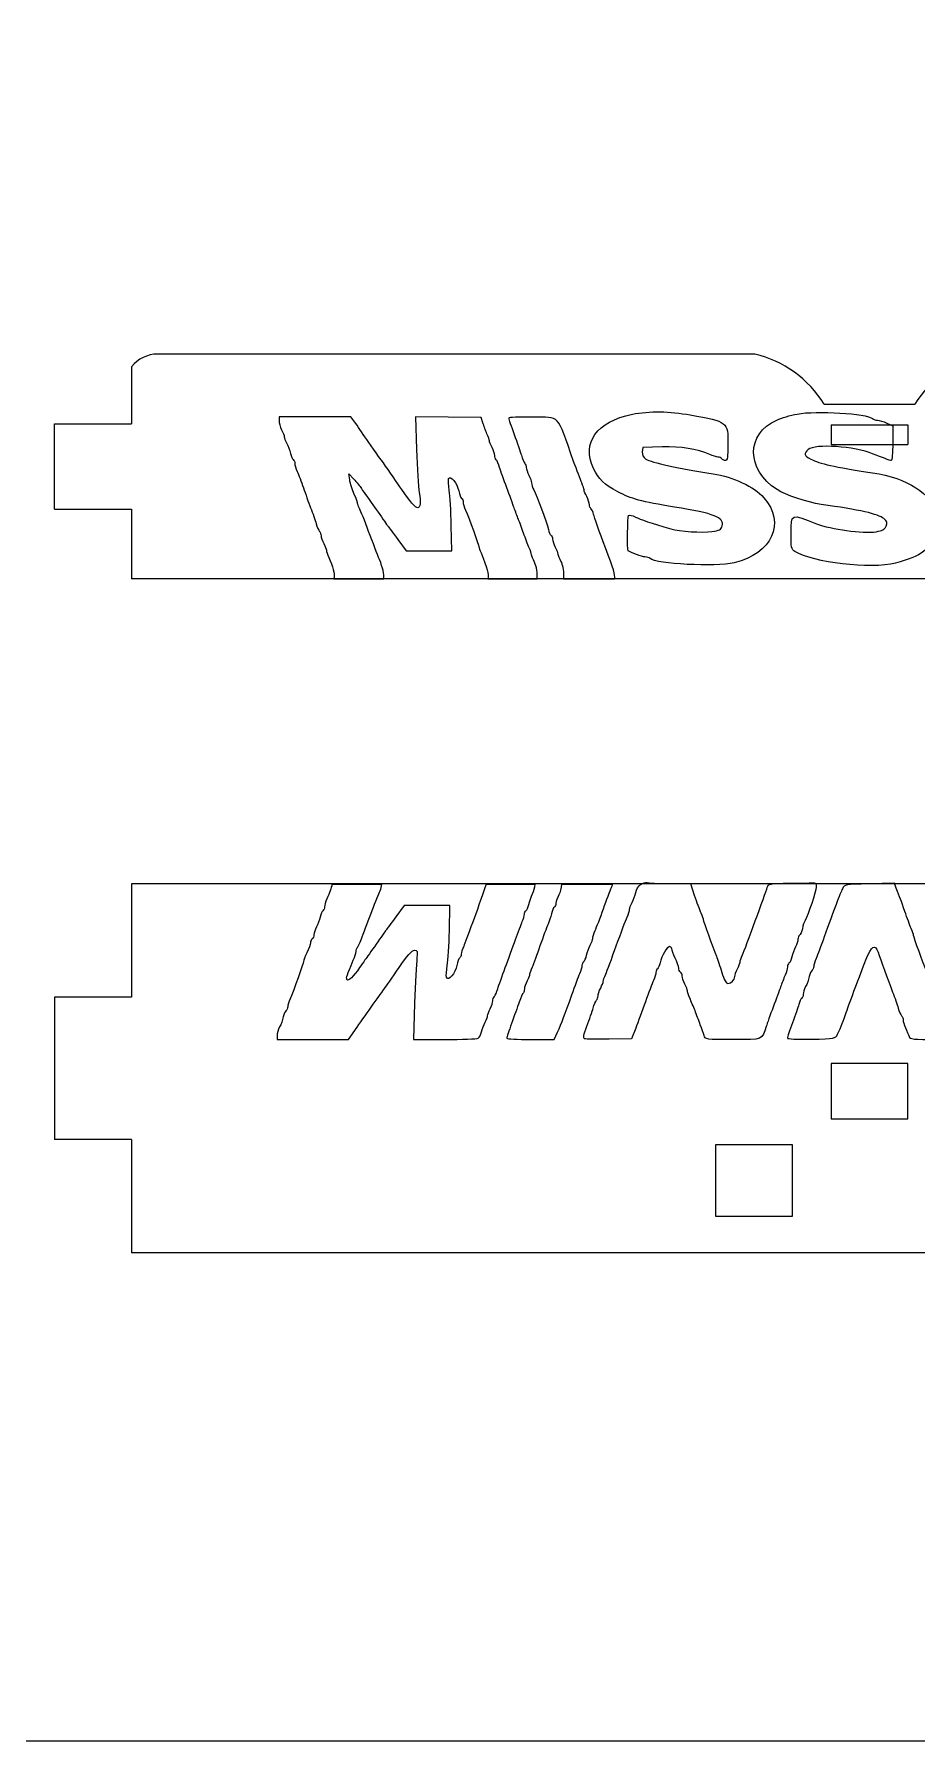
# Model space of a CAD drawing. Header units: centimetres. Extents: x 56783 to 57745, y 15612 to 15912.
# Drawn here: x 56903.5 to 56937.9, y 15611.9 to 15678.4 of the extents above; entities that cross this region are included whole.
import ezdxf

# ---------------------------------------------------------------- set-up
doc = ezdxf.new("R2010")
doc.units = ezdxf.units.CM
doc.header["$MEASUREMENT"] = 0
for name, color, linetype in [('Exterior', 7, 'Continuous'), ('Interior', 4, 'Continuous'), ('Publicidades 3', 2, 'Continuous')]:
    doc.layers.add(name, color=color, linetype=linetype)

msp = doc.modelspace()

# ---------------------------------------------------------------- linework, layer by layer
for p, q in [((56931.601, 15665.968), (56908.301, 15665.968)), ((56907.29, 15665.475), (56907.29, 15663.252)), ((56934.306, 15664.013), (56937.85, 15664.013)), ((56904.29, 15663.252), (56907.29, 15663.252)), ((56904.29, 15659.919), (56904.29, 15663.252)), ((56904.29, 15659.919), (56907.29, 15659.919)), ((56907.29, 15659.919), (56907.29, 15657.203)), ((56964.866, 15657.203), (56907.29, 15657.203))]:
    msp.add_line(p, q)
for centre, radius, start, end in [((56908.312, 15664.662), 1.306, 90.48212, 141.48236), ((56930.624, 15661.766), 4.314, 31.39582, 76.90721), ((56941.532, 15661.766), 4.314, 103.09279, 148.60418)]:
    msp.add_arc(centre, radius, start, end)
at = {"layer": 'Exterior'}
for p, q in [((56964.866, 15645.304), (56907.29, 15645.304)), ((56907.29, 15645.304), (56907.29, 15640.885)), ((56904.29, 15640.885), (56904.29, 15635.329)), ((56907.29, 15640.885), (56904.29, 15640.885)), ((56907.29, 15635.329), (56904.29, 15635.329)), ((56907.29, 15635.329), (56907.29, 15630.91)), ((56964.866, 15630.91), (56907.29, 15630.91))]:
    msp.add_line(p, q, dxfattribs=at)
msp.add_lwpolyline([(56783.2, 15611.875), (57283.2, 15611.875), (57283.2, 15911.875), (56783.2, 15911.875)], close=True, dxfattribs=at)
at = {"layer": 'Interior'}
for p, q in [((56934.578, 15663.213), (56937.578, 15663.213)), ((56934.578, 15663.213), (56934.578, 15662.444)), ((56937.578, 15663.213), (56937.578, 15662.444)), ((56934.578, 15662.444), (56937.578, 15662.444))]:
    msp.add_line(p, q, dxfattribs=at)
for points in [[(56934.578, 15636.132), (56937.578, 15636.132), (56937.578, 15638.298), (56934.578, 15638.298)], [(56930.078, 15632.343), (56933.078, 15632.343), (56933.078, 15635.121), (56930.078, 15635.121)]]:
    msp.add_lwpolyline(points, close=True, dxfattribs=at)
at = {"layer": 'Publicidades 3'}
for p, q in [((56915.182, 15657.203), (56917.128, 15657.203)), ((56921.192, 15657.203), (56923.112, 15657.203)), ((56924.139, 15657.203), (56926.131, 15657.203)), ((56915.109, 15645.288), (56917.055, 15645.288)), ((56921.119, 15645.288), (56923.039, 15645.288)), ((56924.066, 15645.288), (56926.058, 15645.288))]:
    msp.add_line(p, q, dxfattribs=at)
for points, knots in [([(56923.112, 15657.203), (56923.134, 15657.427), (56923.101, 15657.669), (56923.011, 15657.849), (56922.949, 15657.972), (56922.894, 15658.102), (56922.894, 15658.143), (56922.894, 15658.177), (56922.853, 15658.3), (56922.799, 15658.416), (56922.751, 15658.539), (56922.655, 15658.792), (56922.587, 15658.977), (56922.518, 15659.169), (56922.429, 15659.415), (56922.381, 15659.524), (56922.34, 15659.641), (56922.265, 15659.839), (56922.217, 15659.969), (56922.169, 15660.099), (56922.039, 15660.455), (56921.93, 15660.756), (56921.814, 15661.057), (56921.69, 15661.412), (56921.649, 15661.542), (56921.615, 15661.672), (56921.554, 15661.809), (56921.519, 15661.843), (56921.485, 15661.884), (56921.458, 15661.96), (56921.458, 15662.014), (56921.458, 15662.076), (56921.41, 15662.213), (56921.355, 15662.322), (56921.301, 15662.425), (56921.253, 15662.548), (56921.253, 15662.582), (56921.253, 15662.623), (56921.212, 15662.746), (56921.157, 15662.862), (56921.102, 15662.986), (56921.034, 15663.177), (56921, 15663.287), (56921, 15663.287), (56920.931, 15663.492), (56920.931, 15663.492), (56920.931, 15663.492), (56919.645, 15663.512), (56919.645, 15663.512), (56919.645, 15663.512), (56918.366, 15663.526), (56918.366, 15663.526), (56918.366, 15663.526), (56918.407, 15662.247), (56918.407, 15662.247), (56918.435, 15661.535), (56918.482, 15660.783), (56918.517, 15660.564), (56918.578, 15660.181), (56918.551, 15659.969), (56918.455, 15659.969), (56918.366, 15659.969), (56918.147, 15660.222), (56917.833, 15660.687), (56917.662, 15660.94), (56917.34, 15661.405), (56917.114, 15661.72), (56916.889, 15662.035), (56916.567, 15662.493), (56916.396, 15662.739), (56916.225, 15662.992), (56916.034, 15663.266), (56915.965, 15663.362), (56915.965, 15663.362), (56915.842, 15663.526), (56915.842, 15663.526), (56915.842, 15663.526), (56913.044, 15663.526), (56913.044, 15663.526), (56913.044, 15663.526), (56913.044, 15663.375), (56913.044, 15663.375)], [0.6792057, 0.6792057, 0.6792057, 0.6792057, 0.686747, 0.686747, 0.686747, 0.6987952, 0.6987952, 0.6987952, 0.7108434, 0.7108434, 0.7108434, 0.7228916, 0.7228916, 0.7228916, 0.7349398, 0.7349398, 0.7349398, 0.746988, 0.746988, 0.746988, 0.7590361, 0.7590361, 0.7590361, 0.7710843, 0.7710843, 0.7710843, 0.7831325, 0.7831325, 0.7831325, 0.7951807, 0.7951807, 0.7951807, 0.8072289, 0.8072289, 0.8072289, 0.8192771, 0.8192771, 0.8192771, 0.8313253, 0.8313253, 0.8313253, 0.8433735, 0.8433735, 0.8433735, 0.8554217, 0.8554217, 0.8554217, 0.8674699, 0.8674699, 0.8674699, 0.8795181, 0.8795181, 0.8795181, 0.8915663, 0.8915663, 0.8915663, 0.9036145, 0.9036145, 0.9036145, 0.9156627, 0.9156627, 0.9156627, 0.9277108, 0.9277108, 0.9277108, 0.939759, 0.939759, 0.939759, 0.9518072, 0.9518072, 0.9518072, 0.9638554, 0.9638554, 0.9638554, 0.9759036, 0.9759036, 0.9759036, 0.9879518, 0.9879518, 0.9879518, 1, 1, 1, 1]), ([(56913.044, 15663.375), (56913.044, 15663.287), (56913.092, 15663.129), (56913.147, 15663.02), (56913.202, 15662.917), (56913.25, 15662.794), (56913.25, 15662.746), (56913.25, 15662.705), (56913.291, 15662.589), (56913.345, 15662.486), (56913.4, 15662.384), (56913.462, 15662.213), (56913.489, 15662.096), (56913.516, 15661.98), (56913.564, 15661.871), (56913.598, 15661.85), (56913.633, 15661.823), (56913.66, 15661.761), (56913.66, 15661.7), (56913.66, 15661.645), (56913.701, 15661.501), (56913.756, 15661.385), (56913.81, 15661.262), (56913.913, 15660.981), (56913.995, 15660.756), (56914.07, 15660.53), (56914.2, 15660.174), (56914.276, 15659.969), (56914.358, 15659.764), (56914.453, 15659.483), (56914.495, 15659.353), (56914.529, 15659.223), (56914.59, 15659.087), (56914.624, 15659.052), (56914.659, 15659.011), (56914.686, 15658.936), (56914.686, 15658.881), (56914.686, 15658.82), (56914.734, 15658.683), (56914.789, 15658.574), (56914.843, 15658.471), (56914.891, 15658.348), (56914.891, 15658.314), (56914.891, 15658.273), (56914.932, 15658.15), (56914.987, 15658.033), (56915.155, 15657.66), (56915.22, 15657.451), (56915.182, 15657.203)], [0, 0, 0, 0, 0.0120482, 0.0120482, 0.0120482, 0.0240964, 0.0240964, 0.0240964, 0.0361446, 0.0361446, 0.0361446, 0.0481928, 0.0481928, 0.0481928, 0.060241, 0.060241, 0.060241, 0.0722892, 0.0722892, 0.0722892, 0.0843373, 0.0843373, 0.0843373, 0.0963855, 0.0963855, 0.0963855, 0.1084337, 0.1084337, 0.1084337, 0.1204819, 0.1204819, 0.1204819, 0.1325301, 0.1325301, 0.1325301, 0.1445783, 0.1445783, 0.1445783, 0.1566265, 0.1566265, 0.1566265, 0.1686747, 0.1686747, 0.1686747, 0.1807229, 0.1807229, 0.1807229, 0.1881178, 0.1881178, 0.1881178, 0.1881178]), ([(56926.131, 15657.203), (56926.167, 15657.364), (56926.099, 15657.558), (56925.774, 15658.416), (56925.548, 15659.025), (56925.343, 15659.606), (56925.316, 15659.716), (56925.295, 15659.819), (56925.247, 15659.921), (56925.213, 15659.942), (56925.179, 15659.962), (56925.152, 15660.031), (56925.152, 15660.092), (56925.152, 15660.154), (56925.104, 15660.297), (56925.049, 15660.407), (56924.994, 15660.509), (56924.946, 15660.632), (56924.946, 15660.667), (56924.946, 15660.708), (56924.905, 15660.831), (56924.851, 15660.947), (56924.803, 15661.07), (56924.659, 15661.446), (56924.536, 15661.782), (56923.859, 15663.69), (56924.044, 15663.485), (56922.935, 15663.512), (56922.402, 15663.519), (56922.005, 15663.505), (56922.005, 15663.464), (56922.005, 15663.464), (56922.005, 15663.464), (56922.005, 15663.464)], [0.7922304, 0.7922304, 0.7922304, 0.7922304, 0.8076923, 0.8076923, 0.8076923, 0.8269231, 0.8269231, 0.8269231, 0.8461538, 0.8461538, 0.8461538, 0.8653846, 0.8653846, 0.8653846, 0.8846154, 0.8846154, 0.8846154, 0.9038462, 0.9038462, 0.9038462, 0.9230769, 0.9230769, 0.9230769, 0.9423077, 0.9423077, 0.9423077, 0.9615385, 0.9615385, 0.9615385, 0.9807692, 0.9807692, 0.9807692, 1, 1, 1, 1]), ([(56922.005, 15663.464), (56922.005, 15663.43), (56922.101, 15663.15), (56922.217, 15662.835), (56922.333, 15662.52), (56922.457, 15662.151), (56922.498, 15662.021), (56922.532, 15661.891), (56922.593, 15661.754), (56922.628, 15661.713), (56922.662, 15661.679), (56922.689, 15661.604), (56922.689, 15661.542), (56922.689, 15661.488), (56922.737, 15661.351), (56922.792, 15661.241), (56922.847, 15661.139), (56922.894, 15661.002), (56922.894, 15660.947), (56922.894, 15660.892), (56922.935, 15660.762), (56922.99, 15660.667), (56923.1, 15660.455), (56923.483, 15659.415), (56923.551, 15659.128), (56923.572, 15659.025), (56923.619, 15658.922), (56923.654, 15658.902), (56923.688, 15658.881), (56923.715, 15658.813), (56923.715, 15658.751), (56923.715, 15658.69), (56923.763, 15658.546), (56923.818, 15658.437), (56923.873, 15658.334), (56923.92, 15658.211), (56923.92, 15658.163), (56923.92, 15658.122), (56923.975, 15657.999), (56924.037, 15657.883), (56924.098, 15657.766), (56924.146, 15657.527), (56924.146, 15657.336), (56924.146, 15657.293), (56924.144, 15657.248), (56924.139, 15657.203)], [0, 0, 0, 0, 0.0192308, 0.0192308, 0.0192308, 0.0384615, 0.0384615, 0.0384615, 0.0576923, 0.0576923, 0.0576923, 0.0769231, 0.0769231, 0.0769231, 0.0961538, 0.0961538, 0.0961538, 0.1153846, 0.1153846, 0.1153846, 0.1346154, 0.1346154, 0.1346154, 0.1538462, 0.1538462, 0.1538462, 0.1730769, 0.1730769, 0.1730769, 0.1923077, 0.1923077, 0.1923077, 0.2115385, 0.2115385, 0.2115385, 0.2307692, 0.2307692, 0.2307692, 0.25, 0.25, 0.25, 0.2692308, 0.2692308, 0.2692308, 0.2734931, 0.2734931, 0.2734931, 0.2734931]), ([(56926.828, 15663.622), (56925.432, 15663.341), (56924.837, 15662.514), (56925.316, 15661.508), (56925.507, 15661.098), (56925.74, 15660.872), (56926.267, 15660.591), (56926.766, 15660.325), (56927.183, 15660.208), (56928.469, 15660.003), (56930.043, 15659.743), (56930.412, 15659.6), (56930.33, 15659.271), (56930.289, 15659.121), (56930.234, 15659.087), (56929.933, 15659.046), (56929.557, 15658.991), (56928.668, 15659.052), (56928.332, 15659.148), (56927.553, 15659.374), (56927.142, 15659.518), (56926.951, 15659.613), (56926.828, 15659.675), (56926.711, 15659.702), (56926.684, 15659.675), (56926.636, 15659.634), (56926.622, 15658.334), (56926.663, 15658.3), (56926.773, 15658.225), (56927.217, 15658.054), (56927.32, 15658.054), (56927.388, 15658.054), (56927.477, 15658.026), (56927.518, 15657.992), (56927.744, 15657.773), (56930.07, 15657.664), (56930.802, 15657.828), (56932.272, 15658.17), (56932.826, 15659.394), (56931.951, 15660.366), (56931.568, 15660.804), (56930.768, 15661.18), (56929.974, 15661.303), (56928.681, 15661.501), (56927.546, 15661.747), (56927.354, 15661.871), (56927.245, 15661.946), (56927.204, 15662.028), (56927.217, 15662.151), (56927.217, 15662.151), (56927.238, 15662.329), (56927.238, 15662.329), (56927.238, 15662.329), (56927.99, 15662.349), (56927.99, 15662.349), (56928.743, 15662.37), (56929.331, 15662.274), (56929.851, 15662.048), (56929.967, 15661.994), (56930.111, 15661.953), (56930.166, 15661.953), (56930.227, 15661.953), (56930.296, 15661.925), (56930.316, 15661.884), (56930.337, 15661.85), (56930.405, 15661.816), (56930.46, 15661.816), (56930.535, 15661.816), (56930.556, 15661.946), (56930.556, 15662.452), (56930.556, 15663.328), (56930.562, 15663.328), (56929.085, 15663.594), (56928.285, 15663.745), (56927.498, 15663.752), (56926.828, 15663.622), (56926.828, 15663.622), (56926.828, 15663.622), (56926.828, 15663.622)], [0, 0, 0, 0, 0.038462, 0.038462, 0.038462, 0.076923, 0.076923, 0.076923, 0.115385, 0.115385, 0.115385, 0.153846, 0.153846, 0.153846, 0.192308, 0.192308, 0.192308, 0.230769, 0.230769, 0.230769, 0.269231, 0.269231, 0.269231, 0.307692, 0.307692, 0.307692, 0.346154, 0.346154, 0.346154, 0.384615, 0.384615, 0.384615, 0.423077, 0.423077, 0.423077, 0.461538, 0.461538, 0.461538, 0.5, 0.5, 0.5, 0.538462, 0.538462, 0.538462, 0.576923, 0.576923, 0.576923, 0.615385, 0.615385, 0.615385, 0.653846, 0.653846, 0.653846, 0.692308, 0.692308, 0.692308, 0.730769, 0.730769, 0.730769, 0.769231, 0.769231, 0.769231, 0.807692, 0.807692, 0.807692, 0.846154, 0.846154, 0.846154, 0.884615, 0.884615, 0.884615, 0.923077, 0.923077, 0.923077, 0.961538, 0.961538, 0.961538, 1, 1, 1, 1]), ([(56933.257, 15663.629), (56932.997, 15663.581), (56932.635, 15663.471), (56932.464, 15663.396), (56931.253, 15662.856), (56931.26, 15661.474), (56932.471, 15660.68), (56932.792, 15660.475), (56933.654, 15660.188), (56934.195, 15660.106), (56935.679, 15659.894), (56936.424, 15659.73), (56936.637, 15659.552), (56936.773, 15659.435), (56936.787, 15659.394), (56936.725, 15659.251), (56936.671, 15659.128), (56936.575, 15659.08), (56936.336, 15659.039), (56935.809, 15658.963), (56934.578, 15659.128), (56934.01, 15659.353), (56933.011, 15659.75), (56933.018, 15659.757), (56933.018, 15658.991), (56933.018, 15658.416), (56933.032, 15658.355), (56933.169, 15658.266), (56933.873, 15657.828), (56936.11, 15657.568), (56937.095, 15657.814), (56938.073, 15658.061), (56938.518, 15658.389), (56938.737, 15659.039), (56938.832, 15659.305), (56938.832, 15659.374), (56938.73, 15659.716), (56938.49, 15660.537), (56937.574, 15661.125), (56936.199, 15661.337), (56934.673, 15661.57), (56934.147, 15661.686), (56933.791, 15661.871), (56933.531, 15662.001), (56933.511, 15662.089), (56933.688, 15662.247), (56933.941, 15662.473), (56935.522, 15662.37), (56936.199, 15662.083), (56936.582, 15661.925), (56936.869, 15661.816), (56936.924, 15661.816), (56936.958, 15661.816), (56936.985, 15662.117), (56936.985, 15662.493), (56936.985, 15662.493), (56936.985, 15663.17), (56936.985, 15663.17), (56936.985, 15663.17), (56936.753, 15663.28), (56936.753, 15663.28), (56936.623, 15663.341), (56936.459, 15663.389), (56936.39, 15663.389), (56936.322, 15663.389), (56936.233, 15663.417), (56936.199, 15663.451), (56935.994, 15663.649), (56933.996, 15663.772), (56933.257, 15663.629), (56933.257, 15663.629), (56933.257, 15663.629), (56933.257, 15663.629)], [0, 0, 0, 0, 0.041667, 0.041667, 0.041667, 0.083333, 0.083333, 0.083333, 0.125, 0.125, 0.125, 0.166667, 0.166667, 0.166667, 0.208333, 0.208333, 0.208333, 0.25, 0.25, 0.25, 0.291667, 0.291667, 0.291667, 0.333333, 0.333333, 0.333333, 0.375, 0.375, 0.375, 0.416667, 0.416667, 0.416667, 0.458333, 0.458333, 0.458333, 0.5, 0.5, 0.5, 0.541667, 0.541667, 0.541667, 0.583333, 0.583333, 0.583333, 0.625, 0.625, 0.625, 0.666667, 0.666667, 0.666667, 0.708333, 0.708333, 0.708333, 0.75, 0.75, 0.75, 0.791667, 0.791667, 0.791667, 0.833333, 0.833333, 0.833333, 0.875, 0.875, 0.875, 0.916667, 0.916667, 0.916667, 0.958333, 0.958333, 0.958333, 1, 1, 1, 1]), ([(56917.128, 15657.203), (56917.146, 15657.396), (56917.095, 15657.622), (56916.964, 15657.951), (56916.889, 15658.143), (56916.697, 15658.635), (56916.54, 15659.046), (56916.389, 15659.463), (56916.232, 15659.853), (56916.191, 15659.914), (56916.157, 15659.983), (56916.122, 15660.072), (56916.122, 15660.106), (56916.122, 15660.147), (56916.061, 15660.325), (56915.979, 15660.496), (56915.904, 15660.667), (56915.822, 15660.92), (56915.801, 15661.057), (56915.801, 15661.057), (56915.767, 15661.303), (56915.767, 15661.303), (56915.767, 15661.303), (56915.958, 15661.091), (56915.958, 15661.091), (56916.068, 15660.975), (56916.205, 15660.81), (56916.259, 15660.721), (56916.259, 15660.721), (56916.259, 15660.721), (56916.259, 15660.721)], [0.7894063, 0.7894063, 0.7894063, 0.7894063, 0.8043478, 0.8043478, 0.8043478, 0.826087, 0.826087, 0.826087, 0.8478261, 0.8478261, 0.8478261, 0.8695652, 0.8695652, 0.8695652, 0.8913043, 0.8913043, 0.8913043, 0.9130435, 0.9130435, 0.9130435, 0.9347826, 0.9347826, 0.9347826, 0.9565217, 0.9565217, 0.9565217, 0.9782609, 0.9782609, 0.9782609, 1, 1, 1, 1]), ([(56916.259, 15660.721), (56916.314, 15660.639), (56916.41, 15660.503), (56916.471, 15660.42), (56916.526, 15660.345), (56916.724, 15660.065), (56916.909, 15659.805), (56917.087, 15659.545), (56917.258, 15659.299), (56917.292, 15659.258), (56917.326, 15659.217), (56917.497, 15658.984), (56917.675, 15658.738), (56917.675, 15658.738), (56918.004, 15658.293), (56918.004, 15658.293), (56918.004, 15658.293), (56919.782, 15658.293), (56919.782, 15658.293), (56919.782, 15658.293), (56919.762, 15659.285), (56919.762, 15659.285), (56919.755, 15659.832), (56919.714, 15660.448), (56919.686, 15660.653), (56919.652, 15660.858), (56919.645, 15661.063), (56919.659, 15661.111), (56919.721, 15661.262), (56920.001, 15660.92), (56920.056, 15660.632), (56920.083, 15660.496), (56920.131, 15660.359), (56920.165, 15660.338), (56920.199, 15660.318), (56920.227, 15660.256), (56920.227, 15660.195), (56920.227, 15660.14), (56920.268, 15659.996), (56920.322, 15659.88), (56920.446, 15659.6), (56920.842, 15658.505), (56920.842, 15658.45), (56920.842, 15658.423), (56920.876, 15658.321), (56920.924, 15658.211), (56921.171, 15657.605), (56921.234, 15657.409), (56921.192, 15657.203)], [0, 0, 0, 0, 0.0217391, 0.0217391, 0.0217391, 0.0434783, 0.0434783, 0.0434783, 0.0652174, 0.0652174, 0.0652174, 0.0869565, 0.0869565, 0.0869565, 0.1086957, 0.1086957, 0.1086957, 0.1304348, 0.1304348, 0.1304348, 0.1521739, 0.1521739, 0.1521739, 0.173913, 0.173913, 0.173913, 0.1956522, 0.1956522, 0.1956522, 0.2173913, 0.2173913, 0.2173913, 0.2391304, 0.2391304, 0.2391304, 0.2608696, 0.2608696, 0.2608696, 0.2826087, 0.2826087, 0.2826087, 0.3043478, 0.3043478, 0.3043478, 0.326087, 0.326087, 0.326087, 0.3439184, 0.3439184, 0.3439184, 0.3439184]), ([(56915.109, 15645.288), (56915.085, 15645.132), (56915.02, 15644.961), (56914.914, 15644.723), (56914.859, 15644.607), (56914.818, 15644.463), (56914.818, 15644.408), (56914.818, 15644.347), (56914.791, 15644.285), (56914.757, 15644.258), (56914.722, 15644.237), (56914.675, 15644.128), (56914.647, 15644.011), (56914.62, 15643.895), (56914.558, 15643.724), (56914.504, 15643.622), (56914.449, 15643.519), (56914.408, 15643.382), (56914.408, 15643.321), (56914.408, 15643.259), (56914.38, 15643.184), (56914.339, 15643.163), (56914.305, 15643.143), (56914.271, 15643.067), (56914.271, 15643.006), (56914.264, 15642.944), (56914.209, 15642.766), (56914.134, 15642.616), (56914.059, 15642.466), (56914.004, 15642.315), (56913.997, 15642.281), (56913.997, 15642.199), (56913.614, 15641.145), (56913.478, 15640.824), (56913.423, 15640.708), (56913.382, 15640.564), (56913.382, 15640.509), (56913.382, 15640.448), (56913.354, 15640.386), (56913.32, 15640.359), (56913.286, 15640.338), (56913.238, 15640.229), (56913.211, 15640.112), (56913.183, 15639.996), (56913.122, 15639.825), (56913.067, 15639.723), (56913.012, 15639.62), (56912.971, 15639.469), (56912.971, 15639.387), (56912.971, 15639.387), (56912.971, 15639.23), (56912.971, 15639.23), (56912.971, 15639.23), (56915.755, 15639.23), (56915.755, 15639.23), (56915.755, 15639.23), (56916.091, 15639.709), (56916.091, 15639.709), (56916.467, 15640.256), (56917.035, 15641.05), (56917.165, 15641.227), (56917.206, 15641.289), (56917.459, 15641.652), (56917.725, 15642.035), (56918.047, 15642.5), (56918.238, 15642.719), (56918.327, 15642.719), (56918.444, 15642.719), (56918.457, 15642.684), (56918.423, 15642.397), (56918.403, 15642.212), (56918.362, 15641.433), (56918.334, 15640.653), (56918.334, 15640.653), (56918.286, 15639.23), (56918.286, 15639.23), (56918.286, 15639.23), (56919.511, 15639.23), (56919.511, 15639.23), (56920.181, 15639.23), (56920.769, 15639.257), (56920.817, 15639.285), (56920.858, 15639.312), (56920.92, 15639.422), (56920.947, 15639.531), (56920.975, 15639.647), (56921.036, 15639.811), (56921.084, 15639.907), (56921.139, 15640.003), (56921.18, 15640.119), (56921.18, 15640.16), (56921.18, 15640.208), (56921.228, 15640.331), (56921.282, 15640.434), (56921.337, 15640.543), (56921.385, 15640.68), (56921.385, 15640.742), (56921.385, 15640.796), (56921.412, 15640.872), (56921.447, 15640.913), (56921.481, 15640.947), (56921.542, 15641.084), (56921.576, 15641.214), (56921.618, 15641.344), (56921.748, 15641.713), (56921.871, 15642.035), (56921.987, 15642.356), (56922.172, 15642.849), (56922.274, 15643.129), (56922.377, 15643.409), (56922.493, 15643.731), (56922.534, 15643.834), (56922.582, 15643.943), (56922.616, 15644.066), (56922.616, 15644.121), (56922.616, 15644.176), (56922.644, 15644.23), (56922.678, 15644.258), (56922.712, 15644.278), (56922.76, 15644.388), (56922.787, 15644.497), (56922.815, 15644.613), (56922.883, 15644.798), (56922.938, 15644.921), (56922.991, 15645.026), (56923.025, 15645.154), (56923.039, 15645.288)], [0.1881178, 0.1881178, 0.1881178, 0.1881178, 0.1927711, 0.1927711, 0.1927711, 0.2048193, 0.2048193, 0.2048193, 0.2168675, 0.2168675, 0.2168675, 0.2289157, 0.2289157, 0.2289157, 0.2409639, 0.2409639, 0.2409639, 0.253012, 0.253012, 0.253012, 0.2650602, 0.2650602, 0.2650602, 0.2771084, 0.2771084, 0.2771084, 0.2891566, 0.2891566, 0.2891566, 0.3012048, 0.3012048, 0.3012048, 0.313253, 0.313253, 0.313253, 0.3253012, 0.3253012, 0.3253012, 0.3373494, 0.3373494, 0.3373494, 0.3493976, 0.3493976, 0.3493976, 0.3614458, 0.3614458, 0.3614458, 0.373494, 0.373494, 0.373494, 0.3855422, 0.3855422, 0.3855422, 0.3975904, 0.3975904, 0.3975904, 0.4096386, 0.4096386, 0.4096386, 0.4216867, 0.4216867, 0.4216867, 0.4337349, 0.4337349, 0.4337349, 0.4457831, 0.4457831, 0.4457831, 0.4578313, 0.4578313, 0.4578313, 0.4698795, 0.4698795, 0.4698795, 0.4819277, 0.4819277, 0.4819277, 0.4939759, 0.4939759, 0.4939759, 0.5060241, 0.5060241, 0.5060241, 0.5180723, 0.5180723, 0.5180723, 0.5301205, 0.5301205, 0.5301205, 0.5421687, 0.5421687, 0.5421687, 0.5542169, 0.5542169, 0.5542169, 0.5662651, 0.5662651, 0.5662651, 0.5783133, 0.5783133, 0.5783133, 0.5903614, 0.5903614, 0.5903614, 0.6024096, 0.6024096, 0.6024096, 0.6144578, 0.6144578, 0.6144578, 0.626506, 0.626506, 0.626506, 0.6385542, 0.6385542, 0.6385542, 0.6506024, 0.6506024, 0.6506024, 0.6626506, 0.6626506, 0.6626506, 0.6746988, 0.6746988, 0.6746988, 0.6792057, 0.6792057, 0.6792057, 0.6792057]), ([(56921.119, 15645.288), (56921.11, 15645.243), (56921.096, 15645.197), (56921.077, 15645.147), (56920.804, 15644.36), (56920.332, 15643.067), (56920.249, 15642.876), (56920.195, 15642.76), (56920.154, 15642.616), (56920.154, 15642.561), (56920.154, 15642.5), (56920.126, 15642.438), (56920.092, 15642.418), (56920.058, 15642.397), (56920.01, 15642.26), (56919.983, 15642.124), (56919.928, 15641.816), (56919.648, 15641.494), (56919.579, 15641.658), (56919.559, 15641.713), (56919.572, 15641.925), (56919.606, 15642.117), (56919.641, 15642.315), (56919.682, 15642.924), (56919.689, 15643.471), (56919.689, 15643.471), (56919.709, 15644.463), (56919.709, 15644.463), (56919.709, 15644.463), (56917.931, 15644.463), (56917.931, 15644.463), (56917.931, 15644.463), (56917.602, 15644.018), (56917.602, 15644.018), (56917.424, 15643.772), (56917.253, 15643.539), (56917.219, 15643.498), (56917.185, 15643.457), (56917.014, 15643.211), (56916.836, 15642.951), (56916.651, 15642.691), (56916.453, 15642.411), (56916.398, 15642.336), (56916.337, 15642.253), (56916.241, 15642.117), (56916.186, 15642.035), (56915.967, 15641.699), (56915.721, 15641.474), (56915.694, 15641.569), (56915.66, 15641.652), (56915.687, 15641.734), (56915.94, 15642.322), (56916.002, 15642.459), (56916.05, 15642.609), (56916.05, 15642.664), (56916.05, 15642.719), (56916.077, 15642.787), (56916.104, 15642.821), (56916.138, 15642.862), (56916.221, 15643.047), (56916.289, 15643.232), (56916.494, 15643.813), (56916.877, 15644.791), (56916.987, 15645.037), (56917.023, 15645.119), (56917.046, 15645.2), (56917.055, 15645.288)], [0.3439184, 0.3439184, 0.3439184, 0.3439184, 0.3478261, 0.3478261, 0.3478261, 0.3695652, 0.3695652, 0.3695652, 0.3913043, 0.3913043, 0.3913043, 0.4130435, 0.4130435, 0.4130435, 0.4347826, 0.4347826, 0.4347826, 0.4565217, 0.4565217, 0.4565217, 0.4782609, 0.4782609, 0.4782609, 0.5, 0.5, 0.5, 0.5217391, 0.5217391, 0.5217391, 0.5434783, 0.5434783, 0.5434783, 0.5652174, 0.5652174, 0.5652174, 0.5869565, 0.5869565, 0.5869565, 0.6086957, 0.6086957, 0.6086957, 0.6304348, 0.6304348, 0.6304348, 0.6521739, 0.6521739, 0.6521739, 0.673913, 0.673913, 0.673913, 0.6956522, 0.6956522, 0.6956522, 0.7173913, 0.7173913, 0.7173913, 0.7391304, 0.7391304, 0.7391304, 0.7608696, 0.7608696, 0.7608696, 0.7826087, 0.7826087, 0.7826087, 0.7894063, 0.7894063, 0.7894063, 0.7894063]), ([(56924.066, 15645.288), (56924.051, 15645.129), (56924.012, 15644.964), (56923.964, 15644.873), (56923.902, 15644.764), (56923.847, 15644.613), (56923.847, 15644.552), (56923.847, 15644.49), (56923.82, 15644.422), (56923.786, 15644.394), (56923.752, 15644.374), (56923.697, 15644.258), (56923.67, 15644.135), (56923.649, 15644.018), (56923.581, 15643.827), (56923.533, 15643.71), (56923.485, 15643.601), (56923.348, 15643.232), (56923.225, 15642.89), (56923.109, 15642.554), (56922.965, 15642.178), (56922.917, 15642.055), (56922.862, 15641.939), (56922.821, 15641.816), (56922.821, 15641.775), (56922.821, 15641.74), (56922.774, 15641.617), (56922.719, 15641.515), (56922.664, 15641.405), (56922.616, 15641.268), (56922.616, 15641.207), (56922.616, 15641.145), (56922.596, 15641.077), (56922.575, 15641.056), (56922.548, 15641.029), (56922.473, 15640.865), (56922.411, 15640.687), (56922.349, 15640.502), (56922.213, 15640.133), (56922.117, 15639.853), (56922.014, 15639.572), (56921.932, 15639.319), (56921.932, 15639.285), (56921.932, 15639.257), (56922.349, 15639.23), (56922.856, 15639.23), (56922.856, 15639.23), (56923.779, 15639.23), (56923.779, 15639.23), (56923.779, 15639.23), (56923.909, 15639.517), (56923.909, 15639.517), (56924.073, 15639.88), (56924.189, 15640.188), (56924.47, 15640.974), (56924.586, 15641.316), (56924.73, 15641.686), (56924.778, 15641.809), (56924.832, 15641.925), (56924.873, 15642.069), (56924.873, 15642.123), (56924.873, 15642.185), (56924.901, 15642.247), (56924.935, 15642.274), (56924.969, 15642.295), (56925.017, 15642.404), (56925.044, 15642.52), (56925.072, 15642.637), (56925.133, 15642.808), (56925.188, 15642.91), (56925.243, 15643.013), (56925.284, 15643.129), (56925.284, 15643.177), (56925.284, 15643.225), (56925.325, 15643.362), (56925.38, 15643.485), (56925.434, 15643.608), (56925.578, 15643.991), (56925.701, 15644.326), (56925.817, 15644.668), (56925.961, 15645.044), (56926.016, 15645.167), (56926.035, 15645.212), (56926.049, 15645.249), (56926.058, 15645.288)], [0.2734931, 0.2734931, 0.2734931, 0.2734931, 0.2884615, 0.2884615, 0.2884615, 0.3076923, 0.3076923, 0.3076923, 0.3269231, 0.3269231, 0.3269231, 0.3461538, 0.3461538, 0.3461538, 0.3653846, 0.3653846, 0.3653846, 0.3846154, 0.3846154, 0.3846154, 0.4038462, 0.4038462, 0.4038462, 0.4230769, 0.4230769, 0.4230769, 0.4423077, 0.4423077, 0.4423077, 0.4615385, 0.4615385, 0.4615385, 0.4807692, 0.4807692, 0.4807692, 0.5, 0.5, 0.5, 0.5192308, 0.5192308, 0.5192308, 0.5384615, 0.5384615, 0.5384615, 0.5576923, 0.5576923, 0.5576923, 0.5769231, 0.5769231, 0.5769231, 0.5961538, 0.5961538, 0.5961538, 0.6153846, 0.6153846, 0.6153846, 0.6346154, 0.6346154, 0.6346154, 0.6538462, 0.6538462, 0.6538462, 0.6730769, 0.6730769, 0.6730769, 0.6923077, 0.6923077, 0.6923077, 0.7115385, 0.7115385, 0.7115385, 0.7307692, 0.7307692, 0.7307692, 0.75, 0.75, 0.75, 0.7692308, 0.7692308, 0.7692308, 0.7884615, 0.7884615, 0.7884615, 0.7922304, 0.7922304, 0.7922304, 0.7922304]), ([(56927.151, 15645.284), (56927.069, 15645.229), (56926.987, 15645.085), (56926.96, 15644.969), (56926.932, 15644.853), (56926.871, 15644.682), (56926.816, 15644.579), (56926.761, 15644.477), (56926.72, 15644.36), (56926.72, 15644.312), (56926.72, 15644.265), (56926.673, 15644.128), (56926.625, 15644.005), (56926.57, 15643.881), (56926.378, 15643.382), (56926.201, 15642.89), (56926.03, 15642.404), (56925.838, 15641.905), (56925.79, 15641.781), (56925.735, 15641.665), (56925.694, 15641.542), (56925.694, 15641.501), (56925.694, 15641.467), (56925.646, 15641.344), (56925.592, 15641.241), (56925.537, 15641.132), (56925.489, 15640.995), (56925.489, 15640.933), (56925.489, 15640.879), (56925.462, 15640.803), (56925.428, 15640.762), (56925.393, 15640.728), (56925.332, 15640.591), (56925.298, 15640.461), (56925.263, 15640.331), (56925.154, 15640.01), (56925.051, 15639.757), (56924.921, 15639.408), (56924.901, 15639.285), (56924.962, 15639.257), (56925.01, 15639.244), (56925.441, 15639.237), (56925.927, 15639.244), (56925.927, 15639.244), (56926.796, 15639.264), (56926.796, 15639.264), (56926.796, 15639.264), (56926.96, 15639.675), (56926.96, 15639.675), (56927.042, 15639.9), (56927.213, 15640.366), (56927.336, 15640.701), (56927.459, 15641.043), (56927.603, 15641.412), (56927.651, 15641.535), (56927.705, 15641.652), (56927.746, 15641.795), (56927.746, 15641.85), (56927.746, 15641.911), (56927.774, 15641.973), (56927.808, 15641.994), (56927.842, 15642.014), (56927.89, 15642.117), (56927.911, 15642.219), (56927.979, 15642.507), (56928.177, 15642.855), (56928.273, 15642.855), (56928.321, 15642.855), (56928.362, 15642.814), (56928.362, 15642.773), (56928.369, 15642.725), (56928.424, 15642.561), (56928.499, 15642.411), (56928.574, 15642.26), (56928.629, 15642.082), (56928.636, 15642.021), (56928.636, 15641.959), (56928.67, 15641.884), (56928.704, 15641.864), (56928.745, 15641.843), (56928.772, 15641.768), (56928.772, 15641.706), (56928.772, 15641.645), (56928.82, 15641.501), (56928.875, 15641.392), (56928.93, 15641.289), (56928.978, 15641.166), (56928.978, 15641.132), (56928.978, 15641.091), (56929.019, 15640.967), (56929.073, 15640.851), (56929.121, 15640.728), (56929.21, 15640.509), (56929.272, 15640.359), (56929.327, 15640.208), (56929.422, 15639.962), (56929.477, 15639.811), (56929.539, 15639.661), (56929.607, 15639.469), (56929.627, 15639.387), (56929.669, 15639.23), (56929.689, 15639.23), (56930.749, 15639.23), (56931.946, 15639.23), (56931.885, 15639.21), (56932.049, 15639.743), (56932.09, 15639.859), (56932.206, 15640.195), (56932.323, 15640.495), (56932.432, 15640.796), (56932.562, 15641.152), (56932.61, 15641.282), (56932.658, 15641.412), (56932.733, 15641.617), (56932.788, 15641.74), (56932.836, 15641.857), (56932.877, 15642), (56932.877, 15642.055), (56932.877, 15642.117), (56932.904, 15642.178), (56932.938, 15642.206), (56932.972, 15642.226), (56933.02, 15642.336), (56933.048, 15642.452), (56933.075, 15642.568), (56933.137, 15642.739), (56933.191, 15642.842), (56933.246, 15642.944), (56933.287, 15643.081), (56933.287, 15643.143), (56933.287, 15643.204), (56933.314, 15643.273), (56933.349, 15643.3), (56933.383, 15643.321), (56933.438, 15643.437), (56933.465, 15643.553), (56933.485, 15643.676), (56933.533, 15643.82), (56933.568, 15643.881), (56933.684, 15644.087), (56933.992, 15645.01), (56933.998, 15645.181), (56934.005, 15645.277), (56933.971, 15645.352), (56933.923, 15645.345), (56933.875, 15645.338), (56933.451, 15645.332), (56932.986, 15645.332), (56932.165, 15645.318), (56932.131, 15645.311), (56932.09, 15645.167), (56932.022, 15644.935), (56931.235, 15642.787), (56931.126, 15642.534), (56931.071, 15642.418), (56931.03, 15642.294), (56931.03, 15642.253), (56931.03, 15642.219), (56930.982, 15642.096), (56930.927, 15641.993), (56930.872, 15641.884), (56930.825, 15641.747), (56930.825, 15641.693), (56930.825, 15641.556), (56930.688, 15641.419), (56930.551, 15641.419), (56930.483, 15641.419), (56930.407, 15641.563), (56930.318, 15641.85), (56930.25, 15642.082), (56930.154, 15642.37), (56930.106, 15642.479), (56929.956, 15642.842), (56929.593, 15643.854), (56929.593, 15643.909), (56929.593, 15643.936), (56929.552, 15644.059), (56929.498, 15644.176), (56929.443, 15644.299), (56929.333, 15644.6), (56929.244, 15644.86), (56929.244, 15644.86), (56929.094, 15645.318), (56929.094, 15645.318), (56929.094, 15645.318), (56928.287, 15645.318), (56928.287, 15645.318), (56927.849, 15645.318), (56927.445, 15645.332), (56927.391, 15645.352), (56927.343, 15645.373), (56927.233, 15645.338), (56927.151, 15645.284)], [0, 0, 0, 0, 0.015625, 0.015625, 0.015625, 0.03125, 0.03125, 0.03125, 0.046875, 0.046875, 0.046875, 0.0625, 0.0625, 0.0625, 0.078125, 0.078125, 0.078125, 0.09375, 0.09375, 0.09375, 0.109375, 0.109375, 0.109375, 0.125, 0.125, 0.125, 0.140625, 0.140625, 0.140625, 0.15625, 0.15625, 0.15625, 0.171875, 0.171875, 0.171875, 0.1875, 0.1875, 0.1875, 0.203125, 0.203125, 0.203125, 0.21875, 0.21875, 0.21875, 0.234375, 0.234375, 0.234375, 0.25, 0.25, 0.25, 0.265625, 0.265625, 0.265625, 0.28125, 0.28125, 0.28125, 0.296875, 0.296875, 0.296875, 0.3125, 0.3125, 0.3125, 0.328125, 0.328125, 0.328125, 0.34375, 0.34375, 0.34375, 0.359375, 0.359375, 0.359375, 0.375, 0.375, 0.375, 0.390625, 0.390625, 0.390625, 0.40625, 0.40625, 0.40625, 0.421875, 0.421875, 0.421875, 0.4375, 0.4375, 0.4375, 0.453125, 0.453125, 0.453125, 0.46875, 0.46875, 0.46875, 0.484375, 0.484375, 0.484375, 0.5, 0.5, 0.5, 0.515625, 0.515625, 0.515625, 0.53125, 0.53125, 0.53125, 0.546875, 0.546875, 0.546875, 0.5625, 0.5625, 0.5625, 0.578125, 0.578125, 0.578125, 0.59375, 0.59375, 0.59375, 0.609375, 0.609375, 0.609375, 0.625, 0.625, 0.625, 0.640625, 0.640625, 0.640625, 0.65625, 0.65625, 0.65625, 0.671875, 0.671875, 0.671875, 0.6875, 0.6875, 0.6875, 0.703125, 0.703125, 0.703125, 0.71875, 0.71875, 0.71875, 0.734375, 0.734375, 0.734375, 0.75, 0.75, 0.75, 0.765625, 0.765625, 0.765625, 0.78125, 0.78125, 0.78125, 0.796875, 0.796875, 0.796875, 0.8125, 0.8125, 0.8125, 0.828125, 0.828125, 0.828125, 0.84375, 0.84375, 0.84375, 0.859375, 0.859375, 0.859375, 0.875, 0.875, 0.875, 0.890625, 0.890625, 0.890625, 0.90625, 0.90625, 0.90625, 0.921875, 0.921875, 0.921875, 0.9375, 0.9375, 0.9375, 0.953125, 0.953125, 0.953125, 0.96875, 0.96875, 0.96875, 0.984375, 0.984375, 0.984375, 1, 1, 1, 1]), ([(56940.067, 15645.288), (56939.981, 15644.875), (56939.615, 15643.803), (56939.334, 15643.15), (56939.279, 15643.033), (56939.238, 15642.91), (56939.238, 15642.869), (56939.238, 15642.835), (56939.19, 15642.712), (56939.136, 15642.609), (56939.081, 15642.5), (56939.033, 15642.363), (56939.033, 15642.301), (56939.033, 15642.24), (56939.012, 15642.171), (56938.985, 15642.144), (56938.951, 15642.117), (56938.882, 15641.952), (56938.828, 15641.775), (56938.752, 15641.535), (56938.684, 15641.446), (56938.575, 15641.433), (56938.458, 15641.412), (56938.417, 15641.453), (56938.383, 15641.638), (56938.356, 15641.761), (56938.308, 15641.905), (56938.28, 15641.966), (56938.198, 15642.117), (56937.802, 15643.225), (56937.802, 15643.293), (56937.802, 15643.321), (56937.761, 15643.444), (56937.706, 15643.56), (56937.658, 15643.683), (56937.542, 15643.977), (56937.46, 15644.223), (56937.309, 15644.668), (56937.268, 15644.771), (56937.124, 15645.133), (56937.124, 15645.133), (56937.049, 15645.325), (56937.049, 15645.325), (56937.049, 15645.325), (56936.078, 15645.304), (56936.078, 15645.304), (56935.113, 15645.284), (56935.107, 15645.284), (56935.024, 15645.113), (56934.936, 15644.935), (56934.682, 15644.271), (56934.313, 15643.232), (56934.19, 15642.896), (56934.046, 15642.52), (56933.998, 15642.397), (56933.944, 15642.281), (56933.903, 15642.137), (56933.903, 15642.082), (56933.903, 15642.021), (56933.875, 15641.959), (56933.841, 15641.932), (56933.807, 15641.911), (56933.759, 15641.802), (56933.732, 15641.686), (56933.704, 15641.569), (56933.643, 15641.398), (56933.588, 15641.296), (56933.533, 15641.193), (56933.492, 15641.056), (56933.492, 15640.995), (56933.492, 15640.933), (56933.465, 15640.865), (56933.431, 15640.838), (56933.397, 15640.817), (56933.349, 15640.714), (56933.321, 15640.598), (56933.301, 15640.489), (56933.184, 15640.167), (56933.075, 15639.88), (56932.966, 15639.593), (56932.877, 15639.326), (56932.877, 15639.292), (56932.877, 15639.251), (56933.246, 15639.237), (56933.814, 15639.244), (56934.737, 15639.264), (56934.751, 15639.264), (56934.833, 15639.435), (56934.983, 15639.75), (56935.059, 15639.948), (56935.175, 15640.29), (56935.237, 15640.482), (56935.394, 15640.913), (56935.524, 15641.248), (56935.654, 15641.59), (56935.838, 15642.076), (56935.941, 15642.342), (56936.153, 15642.883), (56936.304, 15642.979), (56936.413, 15642.637), (56936.509, 15642.349), (56936.796, 15641.569), (56936.981, 15641.077), (56937.063, 15640.872), (56937.159, 15640.591), (56937.2, 15640.461), (56937.234, 15640.331), (56937.295, 15640.195), (56937.33, 15640.16), (56937.364, 15640.119), (56937.391, 15640.051), (56937.391, 15639.996), (56937.391, 15639.941), (56937.432, 15639.805), (56937.487, 15639.688), (56937.542, 15639.565), (56937.596, 15639.415), (56937.624, 15639.353), (56937.658, 15639.244), (56937.774, 15639.23), (56938.725, 15639.23), (56938.725, 15639.23), (56939.785, 15639.23), (56939.785, 15639.23), (56939.785, 15639.23), (56939.922, 15639.456), (56939.922, 15639.456), (56939.997, 15639.572), (56940.059, 15639.723), (56940.059, 15639.784), (56940.059, 15639.846), (56940.107, 15639.989), (56940.162, 15640.092), (56940.216, 15640.201), (56940.264, 15640.345), (56940.264, 15640.407), (56940.264, 15640.468), (56940.298, 15640.543), (56940.333, 15640.564), (56940.374, 15640.584), (56940.401, 15640.66), (56940.401, 15640.721), (56940.408, 15640.783), (56940.463, 15640.961), (56940.538, 15641.111), (56940.613, 15641.262), (56940.668, 15641.412), (56940.675, 15641.446), (56940.675, 15641.522), (56941.256, 15643.122), (56941.4, 15643.451), (56941.454, 15643.567), (56941.495, 15643.71), (56941.495, 15643.765), (56941.495, 15643.827), (56941.523, 15643.888), (56941.557, 15643.916), (56941.591, 15643.936), (56941.639, 15644.046), (56941.666, 15644.162), (56941.694, 15644.278), (56941.755, 15644.449), (56941.81, 15644.552), (56941.865, 15644.654), (56941.906, 15644.778), (56941.906, 15644.825), (56941.906, 15644.873), (56941.954, 15645.01), (56942.015, 15645.126), (56942.049, 15645.19), (56942.072, 15645.238), (56942.083, 15645.288)], [0.1293502, 0.1293502, 0.1293502, 0.1293502, 0.1395349, 0.1395349, 0.1395349, 0.1511628, 0.1511628, 0.1511628, 0.1627907, 0.1627907, 0.1627907, 0.1744186, 0.1744186, 0.1744186, 0.1860465, 0.1860465, 0.1860465, 0.1976744, 0.1976744, 0.1976744, 0.2093023, 0.2093023, 0.2093023, 0.2209302, 0.2209302, 0.2209302, 0.2325581, 0.2325581, 0.2325581, 0.244186, 0.244186, 0.244186, 0.255814, 0.255814, 0.255814, 0.2674419, 0.2674419, 0.2674419, 0.2790698, 0.2790698, 0.2790698, 0.2906977, 0.2906977, 0.2906977, 0.3023256, 0.3023256, 0.3023256, 0.3139535, 0.3139535, 0.3139535, 0.3255814, 0.3255814, 0.3255814, 0.3372093, 0.3372093, 0.3372093, 0.3488372, 0.3488372, 0.3488372, 0.3604651, 0.3604651, 0.3604651, 0.372093, 0.372093, 0.372093, 0.3837209, 0.3837209, 0.3837209, 0.3953488, 0.3953488, 0.3953488, 0.4069767, 0.4069767, 0.4069767, 0.4186047, 0.4186047, 0.4186047, 0.4302326, 0.4302326, 0.4302326, 0.4418605, 0.4418605, 0.4418605, 0.4534884, 0.4534884, 0.4534884, 0.4651163, 0.4651163, 0.4651163, 0.4767442, 0.4767442, 0.4767442, 0.4883721, 0.4883721, 0.4883721, 0.5, 0.5, 0.5, 0.5116279, 0.5116279, 0.5116279, 0.5232558, 0.5232558, 0.5232558, 0.5348837, 0.5348837, 0.5348837, 0.5465116, 0.5465116, 0.5465116, 0.5581395, 0.5581395, 0.5581395, 0.5697674, 0.5697674, 0.5697674, 0.5813953, 0.5813953, 0.5813953, 0.5930233, 0.5930233, 0.5930233, 0.6046512, 0.6046512, 0.6046512, 0.6162791, 0.6162791, 0.6162791, 0.627907, 0.627907, 0.627907, 0.6395349, 0.6395349, 0.6395349, 0.6511628, 0.6511628, 0.6511628, 0.6627907, 0.6627907, 0.6627907, 0.6744186, 0.6744186, 0.6744186, 0.6860465, 0.6860465, 0.6860465, 0.6976744, 0.6976744, 0.6976744, 0.7093023, 0.7093023, 0.7093023, 0.7209302, 0.7209302, 0.7209302, 0.7325581, 0.7325581, 0.7325581, 0.744186, 0.744186, 0.744186, 0.755814, 0.755814, 0.755814, 0.7674419, 0.7674419, 0.7674419, 0.7790698, 0.7790698, 0.7790698, 0.782698, 0.782698, 0.782698, 0.782698])]:
    msp.add_open_spline(points, degree=3, knots=knots, dxfattribs=at)

doc.saveas('drawing.dxf')
